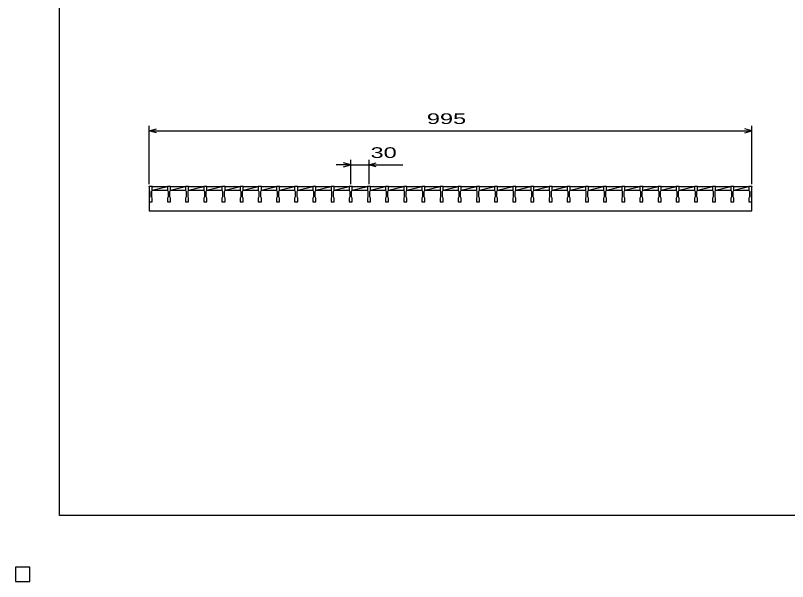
# Model space of a CAD drawing. Units: millimetres, scale not verified. Extents: x -1456 to 1385, y -1026 to 843.
# Drawn here: x -1456 to -181, y -1026 to -92 of the extents above; entities that cross this region are included whole.
import ezdxf
from ezdxf.enums import TextEntityAlignment as Align

# ---------------------------------------------------------------- set-up
doc = ezdxf.new("R2010")
doc.units = ezdxf.units.MM
doc.header["$LTSCALE"] = 8
for name, color, linetype, lineweight in [('0_2', 150, 'Continuous', 25), ('16', 3, 'Continuous', 25), ('22', 4, 'Continuous', 25), ('24', 2, 'Continuous', 25), ('32', 4, 'Continuous', 25)]:
    doc.layers.add(name, color=color, linetype=linetype, lineweight=lineweight)
doc.styles.add('ベクトル', font='')
doc.styles.get('ベクトル').set_extended_font_data('ベクトル')

msp = doc.modelspace()

# ---------------------------------------------------------------- linework, layer by layer
at = {"layer": '0_2'}
for p, q in [((-1383.2, -917.2), (-1383.2, 842.8)), ((1384.8, -917.2), (-1383.2, -917.2)), ((-1432, -1002), (-1456, -1002)), ((-1456, -1002), (-1456, -1026)), ((-1432, -1002), (-1456, -1002)), ((-1456, -1002), (-1456, -1026)), ((-1432, -1002), (-1456, -1002)), ((-1456, -1002), (-1456, -1026)), ((-1432, -1002), (-1456, -1002)), ((-1456, -1002), (-1456, -1026)), ((-1432, -1002), (-1456, -1002)), ((-1456, -1002), (-1456, -1026)), ((-1432, -1026), (-1432, -1002)), ((-1432, -1026), (-1432, -1002)), ((-1432, -1026), (-1432, -1002)), ((-1432, -1026), (-1432, -1002)), ((-1432, -1026), (-1432, -1002)), ((-1456, -1026), (-1432, -1026)), ((-1456, -1026), (-1432, -1026)), ((-1456, -1026), (-1432, -1026)), ((-1456, -1026), (-1432, -1026)), ((-1456, -1026), (-1432, -1026))]:
    msp.add_line(p, q, dxfattribs=at)
at = {"layer": '16'}
for p, q in [((-1235, -374), (-1235, -373.3)), ((-1235, -373.3), (-1230, -373.3)), ((-1235, -374), (-1235, -380)), ((-1230, -374), (-1235, -374)), ((-1235, -374), (-1235, -414)), ((-1235, -380), (-1234, -382)), ((-1234, -382), (-1234, -391)), ((-1231, -382), (-1230, -380)), ((-1231, -391), (-1231, -382)), ((-1230, -373.3), (-1230, -374)), ((-1230, -380), (-1230, -374)), ((-1230, -374), (-1205, -374)), ((-1230, -380), (-1205, -374)), ((-1230, -380), (-1205, -380)), ((-1205, -374), (-1205, -373.3)), ((-1205, -373.3), (-1200, -373.3)), ((-1205, -374), (-1205, -380)), ((-1200, -374), (-1205, -374)), ((-1205, -380), (-1204, -382)), ((-1204, -382), (-1204, -391)), ((-1201, -382), (-1200, -380)), ((-1201, -391), (-1201, -382)), ((-1200, -373.3), (-1200, -374)), ((-1200, -380), (-1200, -374)), ((-1200, -374), (-1175, -374)), ((-1200, -380), (-1175, -374)), ((-1200, -380), (-1175, -380)), ((-1175, -374), (-1175, -373.3)), ((-1175, -373.3), (-1170, -373.3)), ((-1175, -374), (-1175, -380)), ((-1170, -374), (-1175, -374)), ((-1175, -380), (-1174, -382)), ((-1174, -382), (-1174, -391)), ((-1171, -382), (-1170, -380)), ((-1171, -391), (-1171, -382)), ((-1170, -373.3), (-1170, -374)), ((-1170, -380), (-1170, -374)), ((-1170, -374), (-1145, -374)), ((-1170, -380), (-1145, -374)), ((-1170, -380), (-1145, -380)), ((-1145, -374), (-1145, -373.3)), ((-1145, -373.3), (-1140, -373.3)), ((-1145, -374), (-1145, -380)), ((-1140, -374), (-1145, -374)), ((-1145, -380), (-1144, -382)), ((-1144, -382), (-1144, -391)), ((-1141, -382), (-1140, -380)), ((-1141, -391), (-1141, -382)), ((-1140, -373.3), (-1140, -374)), ((-1140, -380), (-1140, -374)), ((-1140, -374), (-1115, -374)), ((-1140, -380), (-1115, -374)), ((-1140, -380), (-1115, -380)), ((-1115, -374), (-1115, -373.3)), ((-1115, -373.3), (-1110, -373.3)), ((-1115, -374), (-1115, -380)), ((-1110, -374), (-1115, -374)), ((-1115, -380), (-1114, -382)), ((-1114, -382), (-1114, -391)), ((-1111, -382), (-1110, -380)), ((-1111, -391), (-1111, -382)), ((-1110, -373.3), (-1110, -374)), ((-1110, -380), (-1110, -374)), ((-1110, -374), (-1085, -374)), ((-1110, -380), (-1085, -374)), ((-1110, -380), (-1085, -380)), ((-1085, -374), (-1085, -373.3)), ((-1085, -373.3), (-1080, -373.3)), ((-1085, -374), (-1085, -380)), ((-1080, -374), (-1085, -374)), ((-1085, -380), (-1084, -382)), ((-1084, -382), (-1084, -391)), ((-1081, -382), (-1080, -380)), ((-1081, -391), (-1081, -382)), ((-1080, -373.3), (-1080, -374)), ((-1080, -380), (-1080, -374)), ((-1080, -374), (-1055, -374)), ((-1080, -380), (-1055, -374)), ((-1080, -380), (-1055, -380)), ((-1055, -374), (-1055, -373.3)), ((-1055, -373.3), (-1050, -373.3)), ((-1055, -374), (-1055, -380)), ((-1050, -374), (-1055, -374)), ((-1055, -380), (-1054, -382)), ((-1054, -382), (-1054, -391)), ((-1051, -382), (-1050, -380)), ((-1051, -391), (-1051, -382)), ((-1050, -373.3), (-1050, -374)), ((-1050, -380), (-1050, -374)), ((-1050, -374), (-1025, -374)), ((-1050, -380), (-1025, -374)), ((-1050, -380), (-1025, -380)), ((-1025, -374), (-1025, -373.3)), ((-1025, -373.3), (-1020, -373.3)), ((-1025, -374), (-1025, -380)), ((-1020, -374), (-1025, -374)), ((-1025, -380), (-1024, -382)), ((-1024, -382), (-1024, -391)), ((-1021, -382), (-1020, -380)), ((-1021, -391), (-1021, -382)), ((-1020, -373.3), (-1020, -374)), ((-1020, -380), (-1020, -374)), ((-1020, -374), (-995, -374)), ((-1020, -380), (-995, -374)), ((-1020, -380), (-995, -380)), ((-995, -374), (-995, -373.3)), ((-995, -373.3), (-990, -373.3)), ((-995, -374), (-995, -380)), ((-990, -374), (-995, -374)), ((-995, -380), (-994, -382)), ((-994, -382), (-994, -391)), ((-991, -382), (-990, -380)), ((-991, -391), (-991, -382)), ((-990, -373.3), (-990, -374)), ((-990, -380), (-990, -374)), ((-990, -374), (-965, -374)), ((-990, -380), (-965, -374)), ((-990, -380), (-965, -380)), ((-965, -374), (-965, -373.3)), ((-965, -373.3), (-960, -373.3)), ((-965, -374), (-965, -380)), ((-960, -374), (-965, -374)), ((-965, -380), (-964, -382)), ((-964, -382), (-964, -391)), ((-961, -382), (-960, -380)), ((-961, -391), (-961, -382)), ((-960, -373.3), (-960, -374)), ((-960, -380), (-960, -374)), ((-960, -374), (-935, -374)), ((-960, -380), (-935, -374)), ((-960, -380), (-935, -380)), ((-935, -374), (-935, -373.3)), ((-935, -373.3), (-930, -373.3)), ((-935, -374), (-935, -380)), ((-930, -374), (-935, -374)), ((-935, -380), (-934, -382)), ((-934, -382), (-934, -391)), ((-931, -382), (-930, -380)), ((-931, -391), (-931, -382)), ((-930, -373.3), (-930, -374)), ((-930, -380), (-930, -374)), ((-930, -374), (-905, -374)), ((-930, -380), (-905, -374)), ((-930, -380), (-905, -380)), ((-905, -374), (-905, -373.3)), ((-905, -373.3), (-900, -373.3)), ((-905, -374), (-905, -380)), ((-900, -374), (-905, -374)), ((-905, -380), (-904, -382)), ((-904, -382), (-904, -391)), ((-901, -382), (-900, -380)), ((-901, -391), (-901, -382)), ((-900, -373.3), (-900, -374)), ((-900, -380), (-900, -374)), ((-900, -374), (-875, -374)), ((-900, -380), (-875, -374)), ((-900, -380), (-875, -380)), ((-875, -374), (-875, -373.3)), ((-875, -373.3), (-870, -373.3)), ((-875, -374), (-875, -380)), ((-870, -374), (-875, -374)), ((-875, -380), (-874, -382)), ((-874, -382), (-874, -391)), ((-871, -382), (-870, -380)), ((-871, -391), (-871, -382)), ((-870, -373.3), (-870, -374)), ((-870, -380), (-870, -374)), ((-870, -374), (-845, -374)), ((-870, -380), (-845, -374)), ((-870, -380), (-845, -380)), ((-845, -374), (-845, -373.3)), ((-845, -373.3), (-840, -373.3)), ((-845, -374), (-845, -380)), ((-840, -374), (-845, -374)), ((-845, -380), (-844, -382)), ((-844, -382), (-844, -391)), ((-841, -382), (-840, -380)), ((-841, -391), (-841, -382)), ((-840, -373.3), (-840, -374)), ((-840, -380), (-840, -374)), ((-840, -374), (-815, -374)), ((-840, -380), (-815, -374)), ((-840, -380), (-815, -380)), ((-815, -374), (-815, -373.3)), ((-815, -373.3), (-810, -373.3)), ((-815, -374), (-815, -380)), ((-810, -374), (-815, -374)), ((-815, -380), (-814, -382)), ((-814, -382), (-814, -391)), ((-811, -382), (-810, -380)), ((-811, -391), (-811, -382)), ((-810, -373.3), (-810, -374)), ((-810, -380), (-810, -374)), ((-810, -374), (-785, -374)), ((-810, -380), (-785, -374)), ((-810, -380), (-785, -380)), ((-785, -374), (-785, -373.3)), ((-785, -373.3), (-780, -373.3)), ((-785, -374), (-785, -380)), ((-780, -374), (-785, -374)), ((-785, -380), (-784, -382)), ((-784, -382), (-784, -391)), ((-781, -382), (-780, -380)), ((-781, -391), (-781, -382)), ((-780, -373.3), (-780, -374)), ((-780, -380), (-780, -374)), ((-780, -374), (-755, -374)), ((-780, -380), (-755, -374)), ((-780, -380), (-755, -380)), ((-755, -374), (-755, -373.3)), ((-755, -373.3), (-750, -373.3)), ((-755, -374), (-755, -380)), ((-750, -374), (-755, -374)), ((-755, -380), (-754, -382)), ((-754, -382), (-754, -391)), ((-751, -382), (-750, -380)), ((-751, -391), (-751, -382)), ((-750, -373.3), (-750, -374)), ((-750, -380), (-750, -374)), ((-750, -374), (-725, -374)), ((-750, -380), (-725, -374)), ((-750, -380), (-725, -380)), ((-725, -374), (-725, -373.3)), ((-725, -373.3), (-720, -373.3)), ((-725, -374), (-725, -380)), ((-720, -374), (-725, -374)), ((-725, -380), (-724, -382)), ((-724, -382), (-724, -391)), ((-721, -382), (-720, -380)), ((-721, -391), (-721, -382)), ((-720, -373.3), (-720, -374)), ((-720, -380), (-720, -374)), ((-720, -374), (-695, -374)), ((-720, -380), (-695, -374)), ((-720, -380), (-695, -380)), ((-695, -374), (-695, -373.3)), ((-695, -373.3), (-690, -373.3)), ((-695, -374), (-695, -380)), ((-690, -374), (-695, -374)), ((-695, -380), (-694, -382)), ((-694, -382), (-694, -391)), ((-691, -382), (-690, -380)), ((-691, -391), (-691, -382)), ((-690, -373.3), (-690, -374)), ((-690, -380), (-690, -374)), ((-690, -374), (-665, -374)), ((-690, -380), (-665, -374)), ((-690, -380), (-665, -380)), ((-665, -374), (-665, -373.3)), ((-665, -373.3), (-660, -373.3)), ((-665, -374), (-665, -380)), ((-660, -374), (-665, -374)), ((-665, -380), (-664, -382)), ((-664, -382), (-664, -391)), ((-661, -382), (-660, -380)), ((-661, -391), (-661, -382)), ((-660, -373.3), (-660, -374)), ((-660, -380), (-660, -374)), ((-660, -374), (-635, -374)), ((-660, -380), (-635, -374)), ((-660, -380), (-635, -380)), ((-635, -374), (-635, -373.3)), ((-635, -373.3), (-630, -373.3)), ((-635, -374), (-635, -380)), ((-630, -374), (-635, -374)), ((-635, -380), (-634, -382)), ((-634, -382), (-634, -391)), ((-631, -382), (-630, -380)), ((-631, -391), (-631, -382)), ((-630, -373.3), (-630, -374)), ((-630, -380), (-630, -374)), ((-630, -374), (-605, -374)), ((-630, -380), (-605, -374)), ((-630, -380), (-605, -380)), ((-605, -374), (-605, -373.3)), ((-605, -373.3), (-600, -373.3)), ((-605, -374), (-605, -380)), ((-600, -374), (-605, -374)), ((-605, -380), (-604, -382)), ((-604, -382), (-604, -391)), ((-601, -382), (-600, -380)), ((-601, -391), (-601, -382)), ((-600, -373.3), (-600, -374)), ((-600, -380), (-600, -374)), ((-600, -374), (-575, -374)), ((-600, -380), (-575, -374)), ((-600, -380), (-575, -380)), ((-575, -374), (-575, -373.3)), ((-575, -373.3), (-570, -373.3)), ((-575, -374), (-575, -380)), ((-570, -374), (-575, -374)), ((-575, -380), (-574, -382)), ((-574, -382), (-574, -391)), ((-571, -382), (-570, -380)), ((-571, -391), (-571, -382)), ((-570, -373.3), (-570, -374)), ((-570, -380), (-570, -374)), ((-570, -374), (-545, -374)), ((-570, -380), (-545, -374)), ((-570, -380), (-545, -380)), ((-545, -374), (-545, -373.3)), ((-545, -373.3), (-540, -373.3)), ((-545, -374), (-545, -380)), ((-540, -374), (-545, -374)), ((-545, -380), (-544, -382)), ((-544, -382), (-544, -391)), ((-541, -382), (-540, -380)), ((-541, -391), (-541, -382)), ((-540, -373.3), (-540, -374)), ((-540, -380), (-540, -374)), ((-540, -374), (-515, -374)), ((-540, -380), (-515, -374)), ((-540, -380), (-515, -380)), ((-515, -374), (-515, -373.3)), ((-515, -373.3), (-510, -373.3)), ((-515, -374), (-515, -380)), ((-510, -374), (-515, -374)), ((-515, -380), (-514, -382)), ((-514, -382), (-514, -391)), ((-511, -382), (-510, -380)), ((-511, -391), (-511, -382)), ((-510, -373.3), (-510, -374)), ((-510, -380), (-510, -374)), ((-510, -374), (-485, -374)), ((-510, -380), (-485, -374)), ((-510, -380), (-485, -380)), ((-485, -374), (-485, -373.3)), ((-485, -373.3), (-480, -373.3)), ((-485, -374), (-485, -380)), ((-480, -374), (-485, -374)), ((-485, -380), (-484, -382)), ((-484, -382), (-484, -391)), ((-481, -382), (-480, -380)), ((-481, -391), (-481, -382)), ((-480, -373.3), (-480, -374)), ((-480, -380), (-480, -374)), ((-480, -374), (-455, -374)), ((-480, -380), (-455, -374)), ((-480, -380), (-455, -380)), ((-455, -374), (-455, -373.3)), ((-455, -373.3), (-450, -373.3)), ((-455, -374), (-455, -380)), ((-450, -374), (-455, -374)), ((-455, -380), (-454, -382)), ((-454, -382), (-454, -391)), ((-451, -382), (-450, -380)), ((-451, -391), (-451, -382)), ((-450, -373.3), (-450, -374)), ((-450, -380), (-450, -374)), ((-450, -374), (-425, -374)), ((-450, -380), (-425, -374)), ((-450, -380), (-425, -380)), ((-425, -374), (-425, -373.3)), ((-425, -373.3), (-420, -373.3)), ((-425, -374), (-425, -380)), ((-420, -374), (-425, -374)), ((-425, -380), (-424, -382)), ((-424, -382), (-424, -391)), ((-421, -382), (-420, -380)), ((-421, -391), (-421, -382)), ((-420, -373.3), (-420, -374)), ((-420, -380), (-420, -374)), ((-420, -374), (-395, -374)), ((-420, -380), (-395, -374)), ((-420, -380), (-395, -380)), ((-395, -374), (-395, -373.3)), ((-395, -373.3), (-390, -373.3)), ((-395, -374), (-395, -380)), ((-390, -374), (-395, -374)), ((-395, -380), (-394, -382)), ((-394, -382), (-394, -391)), ((-391, -382), (-390, -380)), ((-391, -391), (-391, -382)), ((-390, -373.3), (-390, -374)), ((-390, -380), (-390, -374)), ((-390, -374), (-365, -374)), ((-390, -380), (-365, -374)), ((-390, -380), (-365, -380)), ((-365, -374), (-365, -373.3)), ((-365, -373.3), (-360, -373.3)), ((-365, -374), (-365, -380)), ((-360, -374), (-365, -374)), ((-365, -380), (-364, -382)), ((-364, -382), (-364, -391)), ((-361, -382), (-360, -380)), ((-361, -391), (-361, -382)), ((-360, -373.3), (-360, -374)), ((-360, -380), (-360, -374)), ((-360, -374), (-335, -374)), ((-360, -380), (-335, -374)), ((-360, -380), (-335, -380)), ((-335, -374), (-335, -373.3)), ((-335, -373.3), (-330, -373.3)), ((-335, -374), (-335, -380)), ((-330, -374), (-335, -374)), ((-335, -380), (-334, -382)), ((-334, -382), (-334, -391)), ((-331, -382), (-330, -380)), ((-331, -391), (-331, -382)), ((-330, -373.3), (-330, -374)), ((-330, -380), (-330, -374)), ((-330, -374), (-305, -374)), ((-330, -380), (-305, -374)), ((-330, -380), (-305, -380)), ((-305, -374), (-305, -373.3)), ((-305, -373.3), (-300, -373.3)), ((-305, -374), (-305, -380)), ((-300, -374), (-305, -374)), ((-305, -380), (-304, -382)), ((-304, -382), (-304, -391)), ((-301, -382), (-300, -380)), ((-301, -391), (-301, -382)), ((-300, -373.3), (-300, -374)), ((-300, -380), (-300, -374)), ((-300, -374), (-275, -374)), ((-300, -380), (-275, -374)), ((-300, -380), (-275, -380)), ((-275, -374), (-275, -373.3)), ((-275, -373.3), (-270, -373.3)), ((-275, -374), (-275, -380)), ((-270, -374), (-275, -374)), ((-275, -380), (-274, -382)), ((-274, -382), (-274, -391)), ((-271, -382), (-270, -380)), ((-271, -391), (-271, -382)), ((-270, -373.3), (-270, -374)), ((-270, -380), (-270, -374)), ((-270, -374), (-245, -374)), ((-270, -380), (-245, -374)), ((-270, -380), (-245, -380)), ((-245, -374), (-245, -373.3)), ((-245, -373.3), (-240, -373.3)), ((-245, -374), (-245, -380)), ((-240, -374), (-245, -374)), ((-245, -380), (-244, -382)), ((-244, -382), (-244, -391)), ((-241, -382), (-240, -380)), ((-241, -391), (-241, -382)), ((-240, -373.3), (-240, -374)), ((-240, -380), (-240, -374)), ((-240, -414), (-240, -374)), ((-1234, -391), (-1235, -393)), ((-1235, -393), (-1235, -399)), ((-1230, -393), (-1231, -391)), ((-1230, -399), (-1230, -393)), ((-1204, -391), (-1205, -393)), ((-1205, -393), (-1205, -399)), ((-1200, -393), (-1201, -391)), ((-1200, -399), (-1200, -393)), ((-1174, -391), (-1175, -393)), ((-1175, -393), (-1175, -399)), ((-1170, -393), (-1171, -391)), ((-1170, -399), (-1170, -393)), ((-1144, -391), (-1145, -393)), ((-1145, -393), (-1145, -399)), ((-1140, -393), (-1141, -391)), ((-1140, -399), (-1140, -393)), ((-1114, -391), (-1115, -393)), ((-1115, -393), (-1115, -399)), ((-1110, -393), (-1111, -391)), ((-1110, -399), (-1110, -393)), ((-1084, -391), (-1085, -393)), ((-1085, -393), (-1085, -399)), ((-1080, -393), (-1081, -391)), ((-1080, -399), (-1080, -393)), ((-1054, -391), (-1055, -393)), ((-1055, -393), (-1055, -399)), ((-1050, -393), (-1051, -391)), ((-1050, -399), (-1050, -393)), ((-1024, -391), (-1025, -393)), ((-1025, -393), (-1025, -399)), ((-1020, -393), (-1021, -391)), ((-1020, -399), (-1020, -393)), ((-994, -391), (-995, -393)), ((-995, -393), (-995, -399)), ((-990, -393), (-991, -391)), ((-990, -399), (-990, -393)), ((-964, -391), (-965, -393)), ((-965, -393), (-965, -399)), ((-960, -393), (-961, -391)), ((-960, -399), (-960, -393)), ((-934, -391), (-935, -393)), ((-935, -393), (-935, -399)), ((-930, -393), (-931, -391)), ((-930, -399), (-930, -393)), ((-904, -391), (-905, -393)), ((-905, -393), (-905, -399)), ((-900, -393), (-901, -391)), ((-900, -399), (-900, -393)), ((-874, -391), (-875, -393)), ((-875, -393), (-875, -399)), ((-870, -393), (-871, -391)), ((-870, -399), (-870, -393)), ((-844, -391), (-845, -393)), ((-845, -393), (-845, -399)), ((-840, -393), (-841, -391)), ((-840, -399), (-840, -393)), ((-814, -391), (-815, -393)), ((-815, -393), (-815, -399)), ((-810, -393), (-811, -391)), ((-810, -399), (-810, -393)), ((-784, -391), (-785, -393)), ((-785, -393), (-785, -399)), ((-780, -393), (-781, -391)), ((-780, -399), (-780, -393)), ((-754, -391), (-755, -393)), ((-755, -393), (-755, -399)), ((-750, -393), (-751, -391)), ((-750, -399), (-750, -393)), ((-724, -391), (-725, -393)), ((-725, -393), (-725, -399)), ((-720, -393), (-721, -391)), ((-720, -399), (-720, -393)), ((-694, -391), (-695, -393)), ((-695, -393), (-695, -399)), ((-690, -393), (-691, -391)), ((-690, -399), (-690, -393)), ((-664, -391), (-665, -393)), ((-665, -393), (-665, -399)), ((-660, -393), (-661, -391)), ((-660, -399), (-660, -393)), ((-634, -391), (-635, -393)), ((-635, -393), (-635, -399)), ((-630, -393), (-631, -391)), ((-630, -399), (-630, -393)), ((-604, -391), (-605, -393)), ((-605, -393), (-605, -399)), ((-600, -393), (-601, -391)), ((-600, -399), (-600, -393)), ((-574, -391), (-575, -393)), ((-575, -393), (-575, -399)), ((-570, -393), (-571, -391)), ((-570, -399), (-570, -393)), ((-544, -391), (-545, -393)), ((-545, -393), (-545, -399)), ((-540, -393), (-541, -391)), ((-540, -399), (-540, -393)), ((-514, -391), (-515, -393)), ((-515, -393), (-515, -399)), ((-510, -393), (-511, -391)), ((-510, -399), (-510, -393)), ((-484, -391), (-485, -393)), ((-485, -393), (-485, -399)), ((-480, -393), (-481, -391)), ((-480, -399), (-480, -393)), ((-454, -391), (-455, -393)), ((-455, -393), (-455, -399)), ((-450, -393), (-451, -391)), ((-450, -399), (-450, -393)), ((-424, -391), (-425, -393)), ((-425, -393), (-425, -399)), ((-420, -393), (-421, -391)), ((-420, -399), (-420, -393)), ((-394, -391), (-395, -393)), ((-395, -393), (-395, -399)), ((-390, -393), (-391, -391)), ((-390, -399), (-390, -393)), ((-364, -391), (-365, -393)), ((-365, -393), (-365, -399)), ((-360, -393), (-361, -391)), ((-360, -399), (-360, -393)), ((-334, -391), (-335, -393)), ((-335, -393), (-335, -399)), ((-330, -393), (-331, -391)), ((-330, -399), (-330, -393)), ((-304, -391), (-305, -393)), ((-305, -393), (-305, -399)), ((-300, -393), (-301, -391)), ((-300, -399), (-300, -393)), ((-274, -391), (-275, -393)), ((-275, -393), (-275, -399)), ((-270, -393), (-271, -391)), ((-270, -399), (-270, -393)), ((-244, -391), (-245, -393)), ((-245, -393), (-245, -399)), ((-240, -393), (-241, -391)), ((-240, -399), (-240, -393)), ((-1235, -399), (-1230, -399)), ((-1205, -399), (-1200, -399)), ((-1175, -399), (-1170, -399)), ((-1145, -399), (-1140, -399)), ((-1115, -399), (-1110, -399)), ((-1085, -399), (-1080, -399)), ((-1055, -399), (-1050, -399)), ((-1025, -399), (-1020, -399)), ((-995, -399), (-990, -399)), ((-965, -399), (-960, -399)), ((-935, -399), (-930, -399)), ((-905, -399), (-900, -399)), ((-875, -399), (-870, -399)), ((-845, -399), (-840, -399)), ((-815, -399), (-810, -399)), ((-785, -399), (-780, -399)), ((-755, -399), (-750, -399)), ((-725, -399), (-720, -399)), ((-695, -399), (-690, -399)), ((-665, -399), (-660, -399)), ((-635, -399), (-630, -399)), ((-605, -399), (-600, -399)), ((-575, -399), (-570, -399)), ((-545, -399), (-540, -399)), ((-515, -399), (-510, -399)), ((-485, -399), (-480, -399)), ((-455, -399), (-450, -399)), ((-425, -399), (-420, -399)), ((-395, -399), (-390, -399)), ((-365, -399), (-360, -399)), ((-335, -399), (-330, -399)), ((-305, -399), (-300, -399)), ((-275, -399), (-270, -399)), ((-245, -399), (-240, -399)), ((-1235, -414), (-240, -414)), ((-1432, -1002), (-1456, -1002)), ((-1456, -1002), (-1456, -1026)), ((-1432, -1002), (-1456, -1002)), ((-1456, -1002), (-1456, -1026)), ((-1432, -1002), (-1456, -1002)), ((-1456, -1002), (-1456, -1026)), ((-1432, -1002), (-1456, -1002)), ((-1456, -1002), (-1456, -1026)), ((-1432, -1002), (-1456, -1002)), ((-1456, -1002), (-1456, -1026)), ((-1432, -1026), (-1432, -1002)), ((-1432, -1026), (-1432, -1002)), ((-1432, -1026), (-1432, -1002)), ((-1432, -1026), (-1432, -1002)), ((-1432, -1026), (-1432, -1002)), ((-1456, -1026), (-1432, -1026)), ((-1456, -1026), (-1432, -1026)), ((-1456, -1026), (-1432, -1026)), ((-1456, -1026), (-1432, -1026)), ((-1456, -1026), (-1432, -1026))]:
    msp.add_line(p, q, dxfattribs=at)
at = {"layer": '22'}
for p, q in [((-1235, -370), (-1235, -274)), ((-1235, -282), (-1223, -278.8)), ((-240, -282), (-252, -278.8)), ((-240, -370), (-240, -274)), ((-1223, -285.2), (-1235, -282)), ((-1235, -282), (-240, -282)), ((-252, -285.2), (-240, -282)), ((-902.5, -370), (-902.5, -330)), ((-872.5, -330), (-872.5, -370)), ((-902.5, -338), (-926.5, -338)), ((-902.5, -338), (-914.5, -334.8)), ((-914.5, -341.2), (-902.5, -338)), ((-902.5, -338), (-872.5, -338)), ((-872.5, -338), (-860.5, -334.8)), ((-860.5, -341.2), (-872.5, -338)), ((-872.5, -338), (-816.5, -338))]:
    msp.add_line(p, q, dxfattribs=at)
at = {"layer": '22', "color": 2}
for p, q in [((-1432, -1002), (-1456, -1002)), ((-1456, -1002), (-1456, -1026)), ((-1432, -1002), (-1456, -1002)), ((-1456, -1002), (-1456, -1026)), ((-1432, -1002), (-1456, -1002)), ((-1456, -1002), (-1456, -1026)), ((-1432, -1026), (-1432, -1002)), ((-1432, -1026), (-1432, -1002)), ((-1432, -1026), (-1432, -1002)), ((-1456, -1026), (-1432, -1026)), ((-1456, -1026), (-1432, -1026)), ((-1456, -1026), (-1432, -1026))]:
    msp.add_line(p, q, dxfattribs=at)
at = {"layer": '24', "color": 4}
for p, q in [((-1432, -1002), (-1456, -1002)), ((-1456, -1002), (-1456, -1026)), ((-1432, -1002), (-1456, -1002)), ((-1456, -1002), (-1456, -1026)), ((-1432, -1002), (-1456, -1002)), ((-1456, -1002), (-1456, -1026)), ((-1432, -1026), (-1432, -1002)), ((-1432, -1026), (-1432, -1002)), ((-1432, -1026), (-1432, -1002)), ((-1456, -1026), (-1432, -1026)), ((-1456, -1026), (-1432, -1026)), ((-1456, -1026), (-1432, -1026))]:
    msp.add_line(p, q, dxfattribs=at)
at = {"layer": '32'}
for p, q in [((-1432, -1002), (-1456, -1002)), ((-1456, -1002), (-1456, -1026)), ((-1432, -1002), (-1456, -1002)), ((-1456, -1002), (-1456, -1026)), ((-1432, -1002), (-1456, -1002)), ((-1456, -1002), (-1456, -1026)), ((-1432, -1002), (-1456, -1002)), ((-1456, -1002), (-1456, -1026)), ((-1432, -1002), (-1456, -1002)), ((-1456, -1002), (-1456, -1026)), ((-1432, -1026), (-1432, -1002)), ((-1432, -1026), (-1432, -1002)), ((-1432, -1026), (-1432, -1002)), ((-1432, -1026), (-1432, -1002)), ((-1432, -1026), (-1432, -1002)), ((-1456, -1026), (-1432, -1026)), ((-1456, -1026), (-1432, -1026)), ((-1456, -1026), (-1432, -1026)), ((-1456, -1026), (-1432, -1026)), ((-1456, -1026), (-1432, -1026))]:
    msp.add_line(p, q, dxfattribs=at)

# ---------------------------------------------------------------- texts
at = {"layer": '22', "color": 2, "style": 'ベクトル', "width": 1.65}
for s, p in [(' 995 ', (-787.5, -262)), (' 30 ', (-880.5, -318))]:
    msp.add_text(s, height=17.6, dxfattribs=at).set_placement(p, align=Align.MIDDLE_LEFT)

doc.saveas('drawing.dxf')
